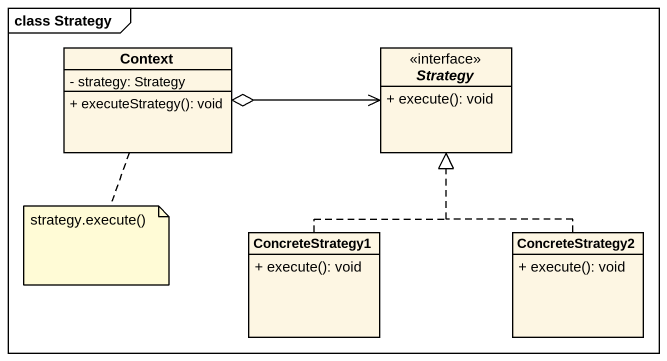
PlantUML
@startuml
mainframe class Strategy
hide circle
hide empty members
skinparam classAttributeIconSize 0
class Context {
  - strategy: Strategy
  + executeStrategy(): void
}
interface Strategy {
  + execute(): void
}
class ConcreteStrategy1 {
  + execute(): void
}
class ConcreteStrategy2 {
  + execute(): void
}
Strategy <-left-o Context
ConcreteStrategy1 .up.|> Strategy
ConcreteStrategy2 .up.|> Strategy
note bottom of Context : strategy.execute()
@enduml
